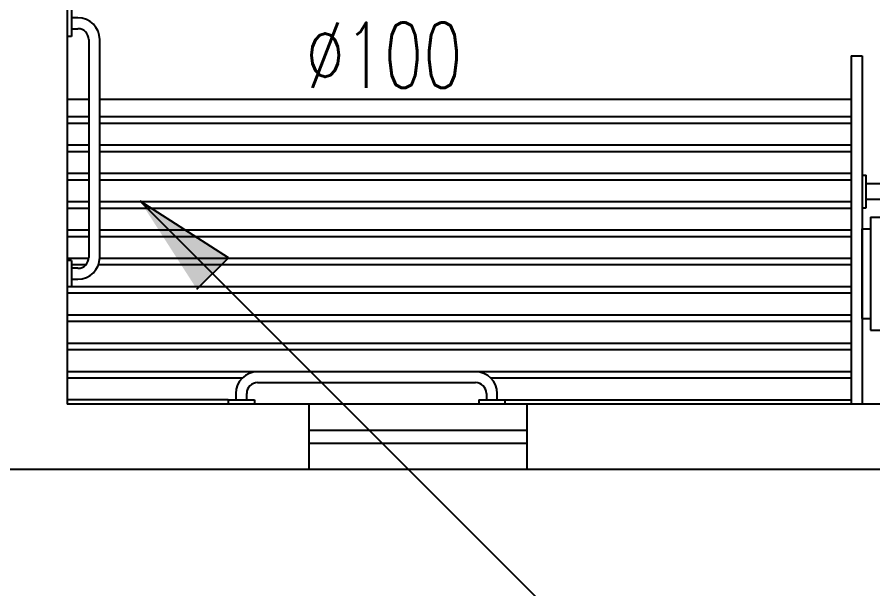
# Model space of a CAD drawing. Header units: inches. Extents: x 542787 to 543192, y 9574025 to 9574373.
# Drawn here: x 543041.426 to 543043.391, y 9574108.026 to 9574109.339 of the extents above; entities that cross this region are included whole.
import ezdxf

# ---------------------------------------------------------------- set-up
doc = ezdxf.new("R2010")
doc.units = ezdxf.units.IN
doc.header["$MEASUREMENT"] = 0
doc.linetypes.add('DASHDOT', pattern=[1, 0.5, -0.25, 0, -0.25])
doc.linetypes.add('HIDDEN2', pattern=[4.7625, 3.175, -1.5875])
for name, color, linetype in [('EIXO', 8, 'Continuous'), ('I-ARQ', 8, 'Continuous'), ('I-ESGOTO', 6, 'Continuous'), ('I-NORMO_INST', 4, 'Continuous')]:
    doc.layers.add(name, color=color, linetype=linetype)
doc.styles.add('125', font='ROMANS.SHX', dxfattribs={"width": 0.7, "height": 0.25})

# ---------------------------------------------------------------- blocks, each defined once
blk = doc.blocks.new('*U178')
at = {"color": 2}
blk.add_wipeout([(0.0161, -0.0161), (-1.5988, -1.631), (-1.631, -1.5988), (-0.0161, 0.0161)], dxfattribs=at)
for p, q in [((-0.0141, 0.0141), (-1.629, -1.6007)), ((0.0141, -0.0141), (-1.6007, -1.629))]:
    blk.add_line(p, q)
at = {"layer": 'EIXO', "linetype": 'DASHDOT', "ltscale": 0.01}
blk.add_line((0, 0), (-1.6149, -1.6149), dxfattribs=at)
blk = doc.blocks.new('*U190')
for p, q in [((0, -0.059953), (0, -0.035208)), ((-0.000682, -0.056817), (0, -0.059953)), ((0.000682, -0.056817), (-0.000682, -0.056817))]:
    blk.add_line(p, q)
blk.add_solid([(0.000682, -0.056817), (-0.000682, -0.056817), (0, -0.059953)])

msp = doc.modelspace()

# ---------------------------------------------------------------- linework, layer by layer
at = {"layer": 'I-ARQ'}
for p, q in [((543041.541, 9574111.1001), (543041.541, 9574108.4501)), ((543041.551, 9574109.3551), (543041.551, 9574109.2951)), ((543041.566, 9574109.3376), (543041.551, 9574109.3376)), ((543041.551, 9574109.3126), (543041.566, 9574109.3126)), ((543041.551, 9574109.2951), (543041.541, 9574109.2951)), ((543041.591, 9574109.2876), (543041.591, 9574108.7876)), ((543041.616, 9574108.7876), (543041.616, 9574109.2876)), ((543043.341, 9574109.2501), (543043.341, 9574108.4501)), ((543043.341, 9574109.2501), (543043.366, 9574109.2501)), ((543043.341, 9574109.2501), (543043.341, 9574108.4501)), ((543043.341, 9574109.2501), (543043.366, 9574109.2501)), ((543043.366, 9574109.2501), (543043.366, 9574108.4501)), ((543043.366, 9574109.2501), (543043.366, 9574108.4501)), ((543041.591, 9574109.1501), (543041.541, 9574109.1501)), ((543043.341, 9574109.1501), (543041.616, 9574109.1501)), ((543041.591, 9574109.1101), (543041.541, 9574109.1101)), ((543043.341, 9574109.1101), (543041.616, 9574109.1101)), ((543041.591, 9574109.0951), (543041.541, 9574109.0951)), ((543043.341, 9574109.0951), (543041.616, 9574109.0951)), ((543041.591, 9574109.0451), (543041.541, 9574109.0451)), ((543043.341, 9574109.0451), (543041.616, 9574109.0451)), ((543041.591, 9574109.0301), (543041.541, 9574109.0301)), ((543043.341, 9574109.0301), (543041.616, 9574109.0301)), ((543041.591, 9574108.9801), (543041.541, 9574108.9801)), ((543041.591, 9574108.9651), (543041.541, 9574108.9651)), ((543043.341, 9574108.9801), (543041.616, 9574108.9801)), ((543043.341, 9574108.9651), (543041.616, 9574108.9651)), ((543041.591, 9574108.9151), (543041.541, 9574108.9151)), ((543043.341, 9574108.9151), (543041.616, 9574108.9151)), ((543041.591, 9574108.9001), (543041.541, 9574108.9001)), ((543043.341, 9574108.9001), (543041.616, 9574108.9001)), ((543043.3851, 9574108.8801), (543043.3851, 9574108.6201)), ((543043.3851, 9574108.8801), (543043.461, 9574108.8801)), ((543041.591, 9574108.8501), (543041.541, 9574108.8501)), ((543043.341, 9574108.8501), (543041.616, 9574108.8501)), ((543043.366, 9574108.8531), (543043.3851, 9574108.8531)), ((543043.366, 9574108.6472), (543043.366, 9574108.8531)), ((543041.591, 9574108.8351), (543041.541, 9574108.8351)), ((543043.341, 9574108.8351), (543041.616, 9574108.8351)), ((543041.5909, 9574108.7851), (543041.541, 9574108.7851)), ((543043.341, 9574108.7851), (543041.6159, 9574108.7851)), ((543041.551, 9574108.7801), (543041.541, 9574108.7801)), ((543041.551, 9574108.7801), (543041.551, 9574108.7201)), ((543041.5839, 9574108.7701), (543041.551, 9574108.7701)), ((543043.341, 9574108.7701), (543041.6128, 9574108.7701)), ((543041.566, 9574108.7626), (543041.551, 9574108.7626)), ((543041.551, 9574108.7376), (543041.566, 9574108.7376)), ((543043.341, 9574108.7201), (543041.541, 9574108.7201)), ((543041.551, 9574108.7201), (543041.541, 9574108.7201)), ((543043.341, 9574108.7051), (543041.541, 9574108.7051)), ((543043.341, 9574108.6551), (543041.541, 9574108.6551)), ((543043.341, 9574108.6401), (543041.541, 9574108.6401)), ((543043.366, 9574108.6472), (543043.3851, 9574108.6472)), ((543043.3851, 9574108.6201), (543043.461, 9574108.6201)), ((543043.341, 9574108.5901), (543041.541, 9574108.5901)), ((543043.341, 9574108.5751), (543041.541, 9574108.5751)), ((543043.341, 9574108.5251), (543041.541, 9574108.5251)), ((543041.9428, 9574108.5101), (543041.541, 9574108.5101)), ((543042.1785, 9574108.5251), (543041.9785, 9574108.5251)), ((543042.4785, 9574108.5251), (543042.1985, 9574108.5251)), ((543043.341, 9574108.5101), (543042.5142, 9574108.5101)), ((543041.9785, 9574108.5001), (543042.4785, 9574108.5001)), ((543041.9285, 9574108.4751), (543041.9285, 9574108.4601)), ((543041.9535, 9574108.4601), (543041.9535, 9574108.4751)), ((543042.5035, 9574108.4751), (543042.5035, 9574108.4601)), ((543042.5285, 9574108.4601), (543042.5285, 9574108.4751)), ((543041.911, 9574108.4601), (543041.541, 9574108.4601)), ((543041.911, 9574108.4601), (543041.971, 9574108.4601)), ((543041.911, 9574108.4601), (543041.911, 9574108.4501)), ((543041.971, 9574108.4601), (543041.971, 9574108.4501)), ((543042.486, 9574108.4601), (543042.546, 9574108.4601)), ((543042.486, 9574108.4601), (543042.486, 9574108.4501)), ((543042.546, 9574108.4601), (543042.546, 9574108.4501)), ((543042.546, 9574108.4601), (543043.341, 9574108.4601)), ((543044.941, 9574108.4501), (543041.541, 9574108.4501)), ((543042.096, 9574108.4501), (543042.096, 9574108.3001)), ((543042.596, 9574108.4501), (543042.596, 9574108.3001)), ((543045.091, 9574108.3001), (543041.396, 9574108.3001))]:
    msp.add_line(p, q, dxfattribs=at)
at = {"layer": 'I-ARQ', "extrusion": (0, 0, -1)}
for p, q in [((543043.366, 9574108.9764), (543043.3754, 9574108.9764)), ((543043.3754, 9574108.9014), (543043.3754, 9574108.9764)), ((543043.3754, 9574108.9576), (543044.0473, 9574108.9576)), ((543044.0473, 9574108.9201), (543043.3754, 9574108.9201)), ((543043.366, 9574108.9014), (543043.3754, 9574108.9014))]:
    msp.add_line(p, q, dxfattribs=at)
at = {"layer": 'I-ARQ', "linetype": 'HIDDEN2'}
for p, q in [((543042.596, 9574108.3901), (543042.096, 9574108.3901)), ((543042.596, 9574108.3601), (543042.096, 9574108.3601))]:
    msp.add_line(p, q, dxfattribs=at)
at = {"layer": 'I-ARQ'}
for centre, radius, start, end in [((543041.566, 9574109.2876), 0.05, 0, 90), ((543041.566, 9574109.2876), 0.025, 0, 90), ((543041.566, 9574108.7876), 0.025, 270, 0), ((543041.566, 9574108.7876), 0.05, 270, 0), ((543041.9785, 9574108.4751), 0.05, 90, 180), ((543042.4785, 9574108.4751), 0.05, 0, 90), ((543041.9785, 9574108.4751), 0.025, 90, 180), ((543042.4785, 9574108.4751), 0.025, 0, 90)]:
    msp.add_arc(centre, radius, start, end, dxfattribs=at)

# ---------------------------------------------------------------- block references
at = {"layer": 'I-ESGOTO', "xscale": -1, "rotation": 180}
msp.add_blockref('*U178', (543043.6991, 9574109.3277), dxfattribs=at)
at = {"layer": 'I-NORMO_INST', "xscale": 75, "yscale": 75, "zscale": 75, "rotation": 224.9999999999999}
msp.add_blockref('*U190', (543044.8884, 9574105.7373), dxfattribs=at)

# ---------------------------------------------------------------- next in the draw order: texts
at = {"layer": 'I-NORMO_INST', "style": '125', "width": 0.7}
msp.add_text('%%C100', height=0.15, dxfattribs=at).set_placement((543042.0884, 9574109.1769))

doc.saveas('drawing.dxf')
